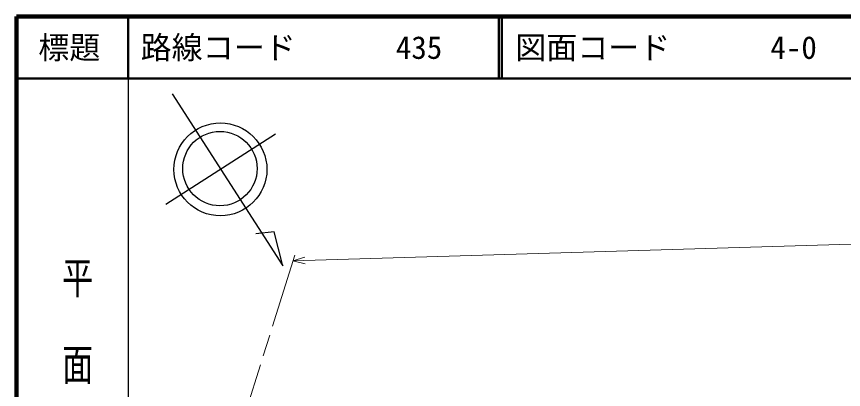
# Model space of a CAD drawing. Units: millimetres, scale not verified. Extents: x 40000 to 680000, y 20000 to 380000.
# Drawn here: x 40000 to 173294, y 319847 to 380000 of the extents above; entities that cross this region are included whole.
import ezdxf
from ezdxf.enums import TextEntityAlignment as Align

# ---------------------------------------------------------------- set-up
doc = ezdxf.new("R2010")
doc.units = ezdxf.units.MM
doc.header["$LTSCALE"] = 1000
doc.linetypes.add('CHAIN', pattern=[18.5, 12, -1.5, 3.5, -1.5])
for name, color, linetype, lineweight in [('S-BGD', 7, 'Continuous', 25), ('S-BMK', 2, 'CHAIN', 13), ('S-STR-HTXT', 7, 'Continuous', 13), ('S-TTL', 2, 'Continuous', 140), ('S-TTL-BAND', 7, 'Continuous', 25), ('S-TTL-LINE', 7, 'Continuous', 50)]:
    doc.layers.add(name, color=color, linetype=linetype, lineweight=lineweight)
doc.layers.add('S-TTL-TXT', color=7, linetype='Continuous')
doc.styles.add('@ＭＳ ゴシック', font='')
doc.styles.add('ＭＳ ゴシック', font='')
doc.styles.get('@ＭＳ ゴシック').set_extended_font_data('@MS Gothic')
doc.styles.get('ＭＳ ゴシック').set_extended_font_data('MS Gothic')

msp = doc.modelspace()

# ---------------------------------------------------------------- linework, layer by layer
at = {"layer": 'S-BGD'}
for p, q in [((65063, 367542), (82917, 339789)), ((81724, 361034), (64078, 349683)), ((81531, 345279), (78550, 344960)), ((82917, 339789), (81531, 345279))]:
    msp.add_line(p, q, dxfattribs=at)
for centre, radius in [((72865, 355336), 7493), ((72788, 355473), 5995)]:
    msp.add_circle(centre, radius, dxfattribs=at)
at = {"layer": 'S-BMK'}
msp.add_line((70237, 294713), (85151, 342505), dxfattribs=at)
at = {"layer": 'S-STR-HTXT'}
for p, q in [((84555, 340596), (311672, 347384)), ((86471, 341171), (84555, 340596)), ((84555, 340596), (86502, 340136))]:
    msp.add_line(p, q, dxfattribs=at)
at = {"layer": 'S-TTL'}
for p, q in [((40000, 380000), (40000, 20000)), ((680000, 380000), (40000, 380000))]:
    msp.add_line(p, q, dxfattribs=at)
at = {"layer": 'S-TTL-BAND'}
msp.add_line((58000, 370000), (58000, 20000), dxfattribs=at)
at = {"layer": 'S-TTL-LINE'}
for p, q in [((58000, 380000), (58000, 370000)), ((117750, 380000), (117750, 370000)), ((118250, 380000), (118250, 370000)), ((40000, 370000), (680000, 370000))]:
    msp.add_line(p, q, dxfattribs=at)

# ---------------------------------------------------------------- texts
at = {"layer": 'S-TTL-BAND', "style": '@ＭＳ ゴシック', "width": 1.4}
msp.add_text('平  面  図', height=3666, rotation=270, dxfattribs=at).set_placement((49777, 306475), align=Align.MIDDLE_RIGHT)
at = {"layer": 'S-TTL-TXT', "style": 'ＭＳ ゴシック'}
msp.add_text('標題', height=3666, dxfattribs=at).set_placement((48500, 375000), align=Align.MIDDLE_CENTER)
for s, p in [('路線コード', (60000, 375000)), ('435', (101142, 375000)), ('図面コード', (120380, 375000)), ('4-0', (161521, 375000))]:
    msp.add_text(s, height=3666, dxfattribs=at).set_placement(p, align=Align.MIDDLE_LEFT)

doc.saveas('drawing.dxf')
